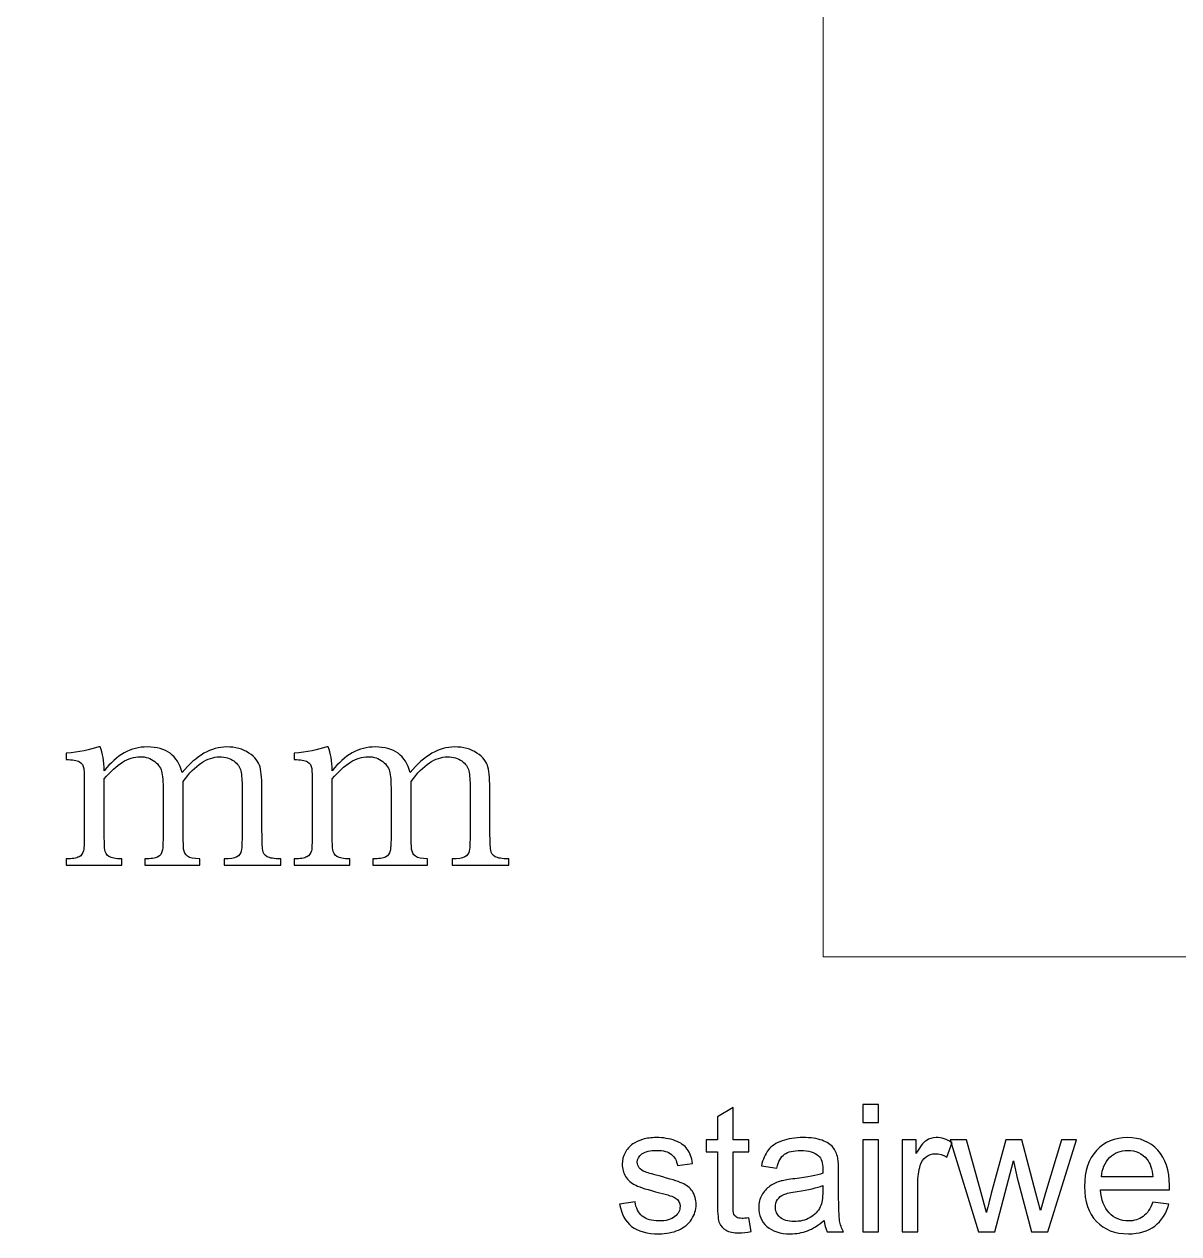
# Model space of a CAD drawing. Header units: centimetres. Extents: x -233 to -82, y 123 to 153.
# Drawn here: x -116.651 to -114.358, y 124.001 to 126.404 of the extents above; entities that cross this region are included whole.
import ezdxf

# ---------------------------------------------------------------- set-up
doc = ezdxf.new("R2010")
doc.units = ezdxf.units.CM
doc.header["$MEASUREMENT"] = 0
doc.layers.add('layer 1', color=7, linetype='Continuous')

msp = doc.modelspace()

# ---------------------------------------------------------------- linework, layer by layer
at = {"layer": 'layer 1', "color": 1, "lineweight": 9}
for points, knots in [([(-126.51636, 152.75145), (-126.51636, 152.75145), (-129.7739, 152.75145), (-129.7739, 152.75145), (-129.7739, 152.75145), (-129.7739, 152.75145), (-136.26995, 149.00072), (-136.26995, 149.00072), (-136.26995, 149.00072), (-136.26995, 149.00072), (-140.02277, 142.50252), (-140.02277, 142.50252), (-140.02277, 142.50252), (-140.02277, 142.50252), (-140.02277, 134.99898), (-140.02277, 134.99898), (-140.02277, 134.99898), (-140.02277, 134.99898), (-136.26995, 128.50081), (-136.26995, 128.50081), (-136.26995, 128.50081), (-136.26995, 128.50081), (-129.7739, 124.74796), (-129.7739, 124.74796), (-129.7739, 124.74796), (-129.7739, 124.74796), (-122.27036, 124.74796), (-122.27036, 124.74796), (-122.27036, 124.74796), (-122.27036, 124.74796), (-115.77213, 128.50081), (-115.77213, 128.50081), (-115.77213, 128.50081), (-115.77213, 128.50081), (-112.02146, 134.99898), (-112.02146, 134.99898), (-112.02146, 134.99898), (-112.02146, 134.99898), (-112.02146, 142.50252), (-112.02146, 142.50252), (-112.02146, 142.50252), (-112.02146, 142.50252), (-115.77213, 149.00072), (-115.77213, 149.00072), (-115.77213, 149.00072), (-115.77213, 149.00072), (-122.27036, 152.75145), (-122.27036, 152.75145), (-122.27036, 152.75145), (-122.27036, 152.75145), (-125.51514, 152.75145), (-125.51514, 152.75145)], [0, 0, 0, 0, 0.0714286, 0.0714286, 0.0714286, 0.0714286, 0.1428571, 0.1428571, 0.1428571, 0.1428571, 0.2142857, 0.2142857, 0.2142857, 0.2142857, 0.2857143, 0.2857143, 0.2857143, 0.2857143, 0.3571429, 0.3571429, 0.3571429, 0.3571429, 0.4285714, 0.4285714, 0.4285714, 0.4285714, 0.5, 0.5, 0.5, 0.5, 0.5714286, 0.5714286, 0.5714286, 0.5714286, 0.6428571, 0.6428571, 0.6428571, 0.6428571, 0.7142857, 0.7142857, 0.7142857, 0.7142857, 0.7857143, 0.7857143, 0.7857143, 0.7857143, 0.8571429, 0.8571429, 0.8571429, 0.8571429, 1, 1, 1, 1]), ([(-113.08454, 124.55107), (-113.08454, 124.55107), (-115.06405, 124.55107), (-115.06405, 124.55107), (-115.06405, 124.55107), (-115.06405, 124.55107), (-115.06405, 128.55104), (-115.06405, 128.55104), (-115.06405, 128.55104), (-115.06405, 128.55104), (-113.08454, 128.55104), (-113.08454, 128.55104), (-113.08454, 128.55104), (-113.08454, 128.55104), (-113.08454, 124.55107), (-113.08454, 124.55107)], [0, 0, 0, 0, 0.2, 0.2, 0.2, 0.2, 0.4, 0.4, 0.4, 0.4, 0.6, 0.6, 0.6, 0.6, 1, 1, 1, 1])]:
    msp.add_open_spline(points, degree=3, knots=knots, dxfattribs=at)
at = {"layer": 'layer 1'}
for points, knots in [([(-116.50283, 124.96829), (-116.50283, 124.96829), (-116.49995, 124.96829), (-116.49995, 124.96829), (-116.49995, 124.96829), (-116.49467, 124.95597), (-116.49195, 124.94013), (-116.49195, 124.92077), (-116.49195, 124.92077), (-116.47963, 124.93661), (-116.46635, 124.94845), (-116.45211, 124.95645), (-116.45211, 124.95645), (-116.43787, 124.96429), (-116.42267, 124.96829), (-116.40635, 124.96829), (-116.40635, 124.96829), (-116.38779, 124.96829), (-116.37275, 124.96413), (-116.36107, 124.95565), (-116.36107, 124.95565), (-116.34955, 124.94717), (-116.34155, 124.93437), (-116.33691, 124.91757), (-116.33691, 124.91757), (-116.32299, 124.93437), (-116.30859, 124.94717), (-116.29387, 124.95565), (-116.29387, 124.95565), (-116.27915, 124.96413), (-116.26411, 124.96829), (-116.24891, 124.96829), (-116.24891, 124.96829), (-116.23147, 124.96829), (-116.21675, 124.96429), (-116.20459, 124.95613), (-116.20459, 124.95613), (-116.19243, 124.94797), (-116.18507, 124.93885), (-116.18251, 124.92861), (-116.18251, 124.92861), (-116.17995, 124.91821), (-116.17867, 124.90157), (-116.17867, 124.87869), (-116.17867, 124.87869), (-116.17867, 124.87869), (-116.17867, 124.81085), (-116.17867, 124.81085), (-116.17867, 124.81085), (-116.17867, 124.78461), (-116.17819, 124.76861), (-116.17707, 124.76301), (-116.17707, 124.76301), (-116.17611, 124.75725), (-116.17323, 124.75293), (-116.16827, 124.75021), (-116.16827, 124.75021), (-116.16347, 124.74749), (-116.15451, 124.74605), (-116.14123, 124.74605), (-116.14123, 124.74605), (-116.14123, 124.74605), (-116.14123, 124.73341), (-116.14123, 124.73341), (-116.14123, 124.73341), (-116.14123, 124.73341), (-116.25387, 124.73341), (-116.25387, 124.73341), (-116.25387, 124.73341), (-116.25387, 124.73341), (-116.25387, 124.74605), (-116.25387, 124.74605), (-116.25387, 124.74605), (-116.24187, 124.74605), (-116.23355, 124.74733), (-116.22859, 124.75005), (-116.22859, 124.75005), (-116.22379, 124.75277), (-116.22075, 124.75677), (-116.21963, 124.76221), (-116.21963, 124.76221), (-116.21851, 124.76765), (-116.21803, 124.78381), (-116.21803, 124.81085), (-116.21803, 124.81085), (-116.21803, 124.81085), (-116.21803, 124.88605), (-116.21803, 124.88605), (-116.21803, 124.88605), (-116.21803, 124.90125), (-116.21883, 124.91277), (-116.22059, 124.92061), (-116.22059, 124.92061), (-116.22235, 124.92829), (-116.22699, 124.93485), (-116.23435, 124.94045), (-116.23435, 124.94045), (-116.24171, 124.94589), (-116.25131, 124.94861), (-116.26299, 124.94861), (-116.26299, 124.94861), (-116.27499, 124.94861), (-116.28699, 124.94461), (-116.29899, 124.93661), (-116.29899, 124.93661), (-116.31099, 124.92845), (-116.32315, 124.91629), (-116.33515, 124.89981), (-116.33515, 124.89981), (-116.33515, 124.89981), (-116.33515, 124.81085), (-116.33515, 124.81085), (-116.33515, 124.81085), (-116.33515, 124.78669), (-116.33483, 124.77165), (-116.33419, 124.76557), (-116.33419, 124.76557), (-116.33355, 124.75933), (-116.33099, 124.75453), (-116.32651, 124.75117), (-116.32651, 124.75117), (-116.32203, 124.74781), (-116.31403, 124.74605), (-116.30235, 124.74605), (-116.30235, 124.74605), (-116.30235, 124.74605), (-116.30235, 124.73341), (-116.30235, 124.73341), (-116.30235, 124.73341), (-116.30235, 124.73341), (-116.41147, 124.73341), (-116.41147, 124.73341), (-116.41147, 124.73341), (-116.41147, 124.73341), (-116.41147, 124.74605), (-116.41147, 124.74605), (-116.41147, 124.74605), (-116.39915, 124.74605), (-116.39067, 124.74733), (-116.38571, 124.74989), (-116.38571, 124.74989), (-116.38091, 124.75245), (-116.37787, 124.75645), (-116.37659, 124.76173), (-116.37659, 124.76173), (-116.37547, 124.76701), (-116.37483, 124.78349), (-116.37483, 124.81085), (-116.37483, 124.81085), (-116.37483, 124.81085), (-116.37483, 124.87341), (-116.37483, 124.87341), (-116.37483, 124.87341), (-116.37483, 124.89325), (-116.37563, 124.90765), (-116.37723, 124.91661), (-116.37723, 124.91661), (-116.37883, 124.92541), (-116.38363, 124.93309), (-116.39147, 124.93949), (-116.39147, 124.93949), (-116.39931, 124.94573), (-116.40923, 124.94893), (-116.42091, 124.94893), (-116.42091, 124.94893), (-116.43227, 124.94893), (-116.44395, 124.94525), (-116.45579, 124.93789), (-116.45579, 124.93789), (-116.46763, 124.93053), (-116.47963, 124.91949), (-116.49195, 124.90477), (-116.49195, 124.90477), (-116.49195, 124.90477), (-116.49195, 124.81085), (-116.49195, 124.81085), (-116.49195, 124.81085), (-116.49195, 124.78605), (-116.49163, 124.77053), (-116.49083, 124.76461), (-116.49083, 124.76461), (-116.49019, 124.75853), (-116.48747, 124.75389), (-116.48267, 124.75085), (-116.48267, 124.75085), (-116.47787, 124.74765), (-116.46939, 124.74605), (-116.45707, 124.74605), (-116.45707, 124.74605), (-116.45707, 124.74605), (-116.45707, 124.73341), (-116.45707, 124.73341), (-116.45707, 124.73341), (-116.45707, 124.73341), (-116.56747, 124.73341), (-116.56747, 124.73341), (-116.56747, 124.73341), (-116.56747, 124.73341), (-116.56747, 124.74605), (-116.56747, 124.74605), (-116.56747, 124.74605), (-116.55547, 124.74605), (-116.54699, 124.74733), (-116.54203, 124.75005), (-116.54203, 124.75005), (-116.53707, 124.75277), (-116.53419, 124.75677), (-116.53307, 124.76205), (-116.53307, 124.76205), (-116.53195, 124.76733), (-116.53147, 124.78365), (-116.53147, 124.81085), (-116.53147, 124.81085), (-116.53147, 124.81085), (-116.53147, 124.87837), (-116.53147, 124.87837), (-116.53147, 124.87837), (-116.53147, 124.90413), (-116.53179, 124.91981), (-116.53259, 124.92573), (-116.53259, 124.92573), (-116.53339, 124.93149), (-116.53627, 124.93581), (-116.54123, 124.93885), (-116.54123, 124.93885), (-116.54619, 124.94173), (-116.55483, 124.94317), (-116.56747, 124.94317), (-116.56747, 124.94317), (-116.56747, 124.94317), (-116.56747, 124.95581), (-116.56747, 124.95581), (-116.56747, 124.95581), (-116.54139, 124.95837), (-116.51995, 124.96253), (-116.50283, 124.96829)], [0, 0, 0, 0, 0.0166667, 0.0166667, 0.0166667, 0.0166667, 0.0333333, 0.0333333, 0.0333333, 0.0333333, 0.05, 0.05, 0.05, 0.05, 0.0666667, 0.0666667, 0.0666667, 0.0666667, 0.0833333, 0.0833333, 0.0833333, 0.0833333, 0.1, 0.1, 0.1, 0.1, 0.1166667, 0.1166667, 0.1166667, 0.1166667, 0.1333333, 0.1333333, 0.1333333, 0.1333333, 0.15, 0.15, 0.15, 0.15, 0.1666667, 0.1666667, 0.1666667, 0.1666667, 0.1833333, 0.1833333, 0.1833333, 0.1833333, 0.2, 0.2, 0.2, 0.2, 0.2166667, 0.2166667, 0.2166667, 0.2166667, 0.2333333, 0.2333333, 0.2333333, 0.2333333, 0.25, 0.25, 0.25, 0.25, 0.2666667, 0.2666667, 0.2666667, 0.2666667, 0.2833333, 0.2833333, 0.2833333, 0.2833333, 0.3, 0.3, 0.3, 0.3, 0.3166667, 0.3166667, 0.3166667, 0.3166667, 0.3333333, 0.3333333, 0.3333333, 0.3333333, 0.35, 0.35, 0.35, 0.35, 0.3666667, 0.3666667, 0.3666667, 0.3666667, 0.3833333, 0.3833333, 0.3833333, 0.3833333, 0.4, 0.4, 0.4, 0.4, 0.4166667, 0.4166667, 0.4166667, 0.4166667, 0.4333333, 0.4333333, 0.4333333, 0.4333333, 0.45, 0.45, 0.45, 0.45, 0.4666667, 0.4666667, 0.4666667, 0.4666667, 0.4833333, 0.4833333, 0.4833333, 0.4833333, 0.5, 0.5, 0.5, 0.5, 0.5166667, 0.5166667, 0.5166667, 0.5166667, 0.5333333, 0.5333333, 0.5333333, 0.5333333, 0.55, 0.55, 0.55, 0.55, 0.5666667, 0.5666667, 0.5666667, 0.5666667, 0.5833333, 0.5833333, 0.5833333, 0.5833333, 0.6, 0.6, 0.6, 0.6, 0.6166667, 0.6166667, 0.6166667, 0.6166667, 0.6333333, 0.6333333, 0.6333333, 0.6333333, 0.65, 0.65, 0.65, 0.65, 0.6666667, 0.6666667, 0.6666667, 0.6666667, 0.6833333, 0.6833333, 0.6833333, 0.6833333, 0.7, 0.7, 0.7, 0.7, 0.7166667, 0.7166667, 0.7166667, 0.7166667, 0.7333333, 0.7333333, 0.7333333, 0.7333333, 0.75, 0.75, 0.75, 0.75, 0.7666667, 0.7666667, 0.7666667, 0.7666667, 0.7833333, 0.7833333, 0.7833333, 0.7833333, 0.8, 0.8, 0.8, 0.8, 0.8166667, 0.8166667, 0.8166667, 0.8166667, 0.8333333, 0.8333333, 0.8333333, 0.8333333, 0.85, 0.85, 0.85, 0.85, 0.8666667, 0.8666667, 0.8666667, 0.8666667, 0.8833333, 0.8833333, 0.8833333, 0.8833333, 0.9, 0.9, 0.9, 0.9, 0.9166667, 0.9166667, 0.9166667, 0.9166667, 0.9333333, 0.9333333, 0.9333333, 0.9333333, 0.95, 0.95, 0.95, 0.95, 0.9666667, 0.9666667, 0.9666667, 0.9666667, 1, 1, 1, 1]), ([(-116.05003, 124.96829), (-116.05003, 124.96829), (-116.04715, 124.96829), (-116.04715, 124.96829), (-116.04715, 124.96829), (-116.04187, 124.95597), (-116.03915, 124.94013), (-116.03915, 124.92077), (-116.03915, 124.92077), (-116.02683, 124.93661), (-116.01355, 124.94845), (-115.99931, 124.95645), (-115.99931, 124.95645), (-115.98507, 124.96429), (-115.96987, 124.96829), (-115.95355, 124.96829), (-115.95355, 124.96829), (-115.93499, 124.96829), (-115.91995, 124.96413), (-115.90827, 124.95565), (-115.90827, 124.95565), (-115.89675, 124.94717), (-115.88875, 124.93437), (-115.88411, 124.91757), (-115.88411, 124.91757), (-115.87019, 124.93437), (-115.85579, 124.94717), (-115.84107, 124.95565), (-115.84107, 124.95565), (-115.82635, 124.96413), (-115.81131, 124.96829), (-115.79611, 124.96829), (-115.79611, 124.96829), (-115.77867, 124.96829), (-115.76395, 124.96429), (-115.75179, 124.95613), (-115.75179, 124.95613), (-115.73963, 124.94797), (-115.73227, 124.93885), (-115.72971, 124.92861), (-115.72971, 124.92861), (-115.72715, 124.91821), (-115.72587, 124.90157), (-115.72587, 124.87869), (-115.72587, 124.87869), (-115.72587, 124.87869), (-115.72587, 124.81085), (-115.72587, 124.81085), (-115.72587, 124.81085), (-115.72587, 124.78461), (-115.72539, 124.76861), (-115.72427, 124.76301), (-115.72427, 124.76301), (-115.72331, 124.75725), (-115.72043, 124.75293), (-115.71547, 124.75021), (-115.71547, 124.75021), (-115.71067, 124.74749), (-115.70171, 124.74605), (-115.68843, 124.74605), (-115.68843, 124.74605), (-115.68843, 124.74605), (-115.68843, 124.73341), (-115.68843, 124.73341), (-115.68843, 124.73341), (-115.68843, 124.73341), (-115.80107, 124.73341), (-115.80107, 124.73341), (-115.80107, 124.73341), (-115.80107, 124.73341), (-115.80107, 124.74605), (-115.80107, 124.74605), (-115.80107, 124.74605), (-115.78907, 124.74605), (-115.78075, 124.74733), (-115.77579, 124.75005), (-115.77579, 124.75005), (-115.77099, 124.75277), (-115.76795, 124.75677), (-115.76683, 124.76221), (-115.76683, 124.76221), (-115.76571, 124.76765), (-115.76523, 124.78381), (-115.76523, 124.81085), (-115.76523, 124.81085), (-115.76523, 124.81085), (-115.76523, 124.88605), (-115.76523, 124.88605), (-115.76523, 124.88605), (-115.76523, 124.90125), (-115.76603, 124.91277), (-115.76779, 124.92061), (-115.76779, 124.92061), (-115.76955, 124.92829), (-115.77419, 124.93485), (-115.78155, 124.94045), (-115.78155, 124.94045), (-115.78891, 124.94589), (-115.79851, 124.94861), (-115.81019, 124.94861), (-115.81019, 124.94861), (-115.82219, 124.94861), (-115.83419, 124.94461), (-115.84619, 124.93661), (-115.84619, 124.93661), (-115.85819, 124.92845), (-115.87035, 124.91629), (-115.88235, 124.89981), (-115.88235, 124.89981), (-115.88235, 124.89981), (-115.88235, 124.81085), (-115.88235, 124.81085), (-115.88235, 124.81085), (-115.88235, 124.78669), (-115.88203, 124.77165), (-115.88139, 124.76557), (-115.88139, 124.76557), (-115.88075, 124.75933), (-115.87819, 124.75453), (-115.87371, 124.75117), (-115.87371, 124.75117), (-115.86923, 124.74781), (-115.86123, 124.74605), (-115.84955, 124.74605), (-115.84955, 124.74605), (-115.84955, 124.74605), (-115.84955, 124.73341), (-115.84955, 124.73341), (-115.84955, 124.73341), (-115.84955, 124.73341), (-115.95867, 124.73341), (-115.95867, 124.73341), (-115.95867, 124.73341), (-115.95867, 124.73341), (-115.95867, 124.74605), (-115.95867, 124.74605), (-115.95867, 124.74605), (-115.94635, 124.74605), (-115.93787, 124.74733), (-115.93291, 124.74989), (-115.93291, 124.74989), (-115.92811, 124.75245), (-115.92507, 124.75645), (-115.92379, 124.76173), (-115.92379, 124.76173), (-115.92267, 124.76701), (-115.92203, 124.78349), (-115.92203, 124.81085), (-115.92203, 124.81085), (-115.92203, 124.81085), (-115.92203, 124.87341), (-115.92203, 124.87341), (-115.92203, 124.87341), (-115.92203, 124.89325), (-115.92283, 124.90765), (-115.92443, 124.91661), (-115.92443, 124.91661), (-115.92603, 124.92541), (-115.93083, 124.93309), (-115.93867, 124.93949), (-115.93867, 124.93949), (-115.94651, 124.94573), (-115.95643, 124.94893), (-115.96811, 124.94893), (-115.96811, 124.94893), (-115.97947, 124.94893), (-115.99115, 124.94525), (-116.00299, 124.93789), (-116.00299, 124.93789), (-116.01483, 124.93053), (-116.02683, 124.91949), (-116.03915, 124.90477), (-116.03915, 124.90477), (-116.03915, 124.90477), (-116.03915, 124.81085), (-116.03915, 124.81085), (-116.03915, 124.81085), (-116.03915, 124.78605), (-116.03883, 124.77053), (-116.03803, 124.76461), (-116.03803, 124.76461), (-116.03739, 124.75853), (-116.03467, 124.75389), (-116.02987, 124.75085), (-116.02987, 124.75085), (-116.02507, 124.74765), (-116.01659, 124.74605), (-116.00427, 124.74605), (-116.00427, 124.74605), (-116.00427, 124.74605), (-116.00427, 124.73341), (-116.00427, 124.73341), (-116.00427, 124.73341), (-116.00427, 124.73341), (-116.11467, 124.73341), (-116.11467, 124.73341), (-116.11467, 124.73341), (-116.11467, 124.73341), (-116.11467, 124.74605), (-116.11467, 124.74605), (-116.11467, 124.74605), (-116.10267, 124.74605), (-116.09419, 124.74733), (-116.08923, 124.75005), (-116.08923, 124.75005), (-116.08427, 124.75277), (-116.08139, 124.75677), (-116.08027, 124.76205), (-116.08027, 124.76205), (-116.07915, 124.76733), (-116.07867, 124.78365), (-116.07867, 124.81085), (-116.07867, 124.81085), (-116.07867, 124.81085), (-116.07867, 124.87837), (-116.07867, 124.87837), (-116.07867, 124.87837), (-116.07867, 124.90413), (-116.07899, 124.91981), (-116.07979, 124.92573), (-116.07979, 124.92573), (-116.08059, 124.93149), (-116.08347, 124.93581), (-116.08843, 124.93885), (-116.08843, 124.93885), (-116.09339, 124.94173), (-116.10203, 124.94317), (-116.11467, 124.94317), (-116.11467, 124.94317), (-116.11467, 124.94317), (-116.11467, 124.95581), (-116.11467, 124.95581), (-116.11467, 124.95581), (-116.08859, 124.95837), (-116.06715, 124.96253), (-116.05003, 124.96829)], [0, 0, 0, 0, 0.0166667, 0.0166667, 0.0166667, 0.0166667, 0.0333333, 0.0333333, 0.0333333, 0.0333333, 0.05, 0.05, 0.05, 0.05, 0.0666667, 0.0666667, 0.0666667, 0.0666667, 0.0833333, 0.0833333, 0.0833333, 0.0833333, 0.1, 0.1, 0.1, 0.1, 0.1166667, 0.1166667, 0.1166667, 0.1166667, 0.1333333, 0.1333333, 0.1333333, 0.1333333, 0.15, 0.15, 0.15, 0.15, 0.1666667, 0.1666667, 0.1666667, 0.1666667, 0.1833333, 0.1833333, 0.1833333, 0.1833333, 0.2, 0.2, 0.2, 0.2, 0.2166667, 0.2166667, 0.2166667, 0.2166667, 0.2333333, 0.2333333, 0.2333333, 0.2333333, 0.25, 0.25, 0.25, 0.25, 0.2666667, 0.2666667, 0.2666667, 0.2666667, 0.2833333, 0.2833333, 0.2833333, 0.2833333, 0.3, 0.3, 0.3, 0.3, 0.3166667, 0.3166667, 0.3166667, 0.3166667, 0.3333333, 0.3333333, 0.3333333, 0.3333333, 0.35, 0.35, 0.35, 0.35, 0.3666667, 0.3666667, 0.3666667, 0.3666667, 0.3833333, 0.3833333, 0.3833333, 0.3833333, 0.4, 0.4, 0.4, 0.4, 0.4166667, 0.4166667, 0.4166667, 0.4166667, 0.4333333, 0.4333333, 0.4333333, 0.4333333, 0.45, 0.45, 0.45, 0.45, 0.4666667, 0.4666667, 0.4666667, 0.4666667, 0.4833333, 0.4833333, 0.4833333, 0.4833333, 0.5, 0.5, 0.5, 0.5, 0.5166667, 0.5166667, 0.5166667, 0.5166667, 0.5333333, 0.5333333, 0.5333333, 0.5333333, 0.55, 0.55, 0.55, 0.55, 0.5666667, 0.5666667, 0.5666667, 0.5666667, 0.5833333, 0.5833333, 0.5833333, 0.5833333, 0.6, 0.6, 0.6, 0.6, 0.6166667, 0.6166667, 0.6166667, 0.6166667, 0.6333333, 0.6333333, 0.6333333, 0.6333333, 0.65, 0.65, 0.65, 0.65, 0.6666667, 0.6666667, 0.6666667, 0.6666667, 0.6833333, 0.6833333, 0.6833333, 0.6833333, 0.7, 0.7, 0.7, 0.7, 0.7166667, 0.7166667, 0.7166667, 0.7166667, 0.7333333, 0.7333333, 0.7333333, 0.7333333, 0.75, 0.75, 0.75, 0.75, 0.7666667, 0.7666667, 0.7666667, 0.7666667, 0.7833333, 0.7833333, 0.7833333, 0.7833333, 0.8, 0.8, 0.8, 0.8, 0.8166667, 0.8166667, 0.8166667, 0.8166667, 0.8333333, 0.8333333, 0.8333333, 0.8333333, 0.85, 0.85, 0.85, 0.85, 0.8666667, 0.8666667, 0.8666667, 0.8666667, 0.8833333, 0.8833333, 0.8833333, 0.8833333, 0.9, 0.9, 0.9, 0.9, 0.9166667, 0.9166667, 0.9166667, 0.9166667, 0.9333333, 0.9333333, 0.9333333, 0.9333333, 0.95, 0.95, 0.95, 0.95, 0.9666667, 0.9666667, 0.9666667, 0.9666667, 1, 1, 1, 1]), ([(-115.21172, 124.033), (-115.21172, 124.033), (-115.20732, 124.0056), (-115.20732, 124.0056), (-115.20732, 124.0056), (-115.21602, 124.0038), (-115.22382, 124.0029), (-115.23072, 124.0029), (-115.23072, 124.0029), (-115.24202, 124.0029), (-115.25072, 124.0047), (-115.25692, 124.0083), (-115.25692, 124.0083), (-115.26312, 124.0118), (-115.26752, 124.0165), (-115.27002, 124.0223), (-115.27002, 124.0223), (-115.27252, 124.0281), (-115.27382, 124.0403), (-115.27382, 124.0589), (-115.27382, 124.0589), (-115.27382, 124.0589), (-115.27382, 124.1641), (-115.27382, 124.1641), (-115.27382, 124.1641), (-115.27382, 124.1641), (-115.29652, 124.1641), (-115.29652, 124.1641), (-115.29652, 124.1641), (-115.29652, 124.1641), (-115.29652, 124.1882), (-115.29652, 124.1882), (-115.29652, 124.1882), (-115.29652, 124.1882), (-115.27382, 124.1882), (-115.27382, 124.1882), (-115.27382, 124.1882), (-115.27382, 124.1882), (-115.27382, 124.2335), (-115.27382, 124.2335), (-115.27382, 124.2335), (-115.27382, 124.2335), (-115.24292, 124.2521), (-115.24292, 124.2521), (-115.24292, 124.2521), (-115.24292, 124.2521), (-115.24292, 124.1882), (-115.24292, 124.1882), (-115.24292, 124.1882), (-115.24292, 124.1882), (-115.21172, 124.1882), (-115.21172, 124.1882), (-115.21172, 124.1882), (-115.21172, 124.1882), (-115.21172, 124.1641), (-115.21172, 124.1641), (-115.21172, 124.1641), (-115.21172, 124.1641), (-115.24292, 124.1641), (-115.24292, 124.1641), (-115.24292, 124.1641), (-115.24292, 124.1641), (-115.24292, 124.0571), (-115.24292, 124.0571), (-115.24292, 124.0571), (-115.24292, 124.0483), (-115.24242, 124.0426), (-115.24132, 124.0401), (-115.24132, 124.0401), (-115.24022, 124.0376), (-115.23842, 124.0356), (-115.23592, 124.0341), (-115.23592, 124.0341), (-115.23342, 124.0326), (-115.22992, 124.0318), (-115.22542, 124.0318), (-115.22542, 124.0318), (-115.22192, 124.0318), (-115.21742, 124.0322), (-115.21172, 124.033)], [0, 0, 0, 0, 0.047619, 0.047619, 0.047619, 0.047619, 0.0952381, 0.0952381, 0.0952381, 0.0952381, 0.1428571, 0.1428571, 0.1428571, 0.1428571, 0.1904762, 0.1904762, 0.1904762, 0.1904762, 0.2380952, 0.2380952, 0.2380952, 0.2380952, 0.2857143, 0.2857143, 0.2857143, 0.2857143, 0.3333333, 0.3333333, 0.3333333, 0.3333333, 0.3809524, 0.3809524, 0.3809524, 0.3809524, 0.4285714, 0.4285714, 0.4285714, 0.4285714, 0.4761905, 0.4761905, 0.4761905, 0.4761905, 0.5238095, 0.5238095, 0.5238095, 0.5238095, 0.5714286, 0.5714286, 0.5714286, 0.5714286, 0.6190476, 0.6190476, 0.6190476, 0.6190476, 0.6666667, 0.6666667, 0.6666667, 0.6666667, 0.7142857, 0.7142857, 0.7142857, 0.7142857, 0.7619048, 0.7619048, 0.7619048, 0.7619048, 0.8095238, 0.8095238, 0.8095238, 0.8095238, 0.8571429, 0.8571429, 0.8571429, 0.8571429, 0.9047619, 0.9047619, 0.9047619, 0.9047619, 1, 1, 1, 1]), ([(-114.98512, 124.2222), (-114.98512, 124.2222), (-114.98512, 124.2578), (-114.98512, 124.2578), (-114.98512, 124.2578), (-114.98512, 124.2578), (-114.95412, 124.2578), (-114.95412, 124.2578), (-114.95412, 124.2578), (-114.95412, 124.2578), (-114.95412, 124.2222), (-114.95412, 124.2222), (-114.95412, 124.2222), (-114.95412, 124.2222), (-114.98512, 124.2222), (-114.98512, 124.2222)], [0, 0, 0, 0, 0.2, 0.2, 0.2, 0.2, 0.4, 0.4, 0.4, 0.4, 0.6, 0.6, 0.6, 0.6, 1, 1, 1, 1]), ([(-115.46822, 124.0599), (-115.46822, 124.0599), (-115.43762, 124.0647), (-115.43762, 124.0647), (-115.43762, 124.0647), (-115.43592, 124.0524), (-115.43112, 124.043), (-115.42322, 124.0365), (-115.42322, 124.0365), (-115.41532, 124.03), (-115.40432, 124.0267), (-115.39022, 124.0267), (-115.39022, 124.0267), (-115.37602, 124.0267), (-115.36542, 124.0296), (-115.35852, 124.0354), (-115.35852, 124.0354), (-115.35162, 124.0412), (-115.34822, 124.048), (-115.34822, 124.0558), (-115.34822, 124.0558), (-115.34822, 124.0628), (-115.35122, 124.0683), (-115.35732, 124.0723), (-115.35732, 124.0723), (-115.36162, 124.075), (-115.37212, 124.0785), (-115.38902, 124.0828), (-115.38902, 124.0828), (-115.41172, 124.0885), (-115.42752, 124.0935), (-115.43632, 124.0977), (-115.43632, 124.0977), (-115.44512, 124.1019), (-115.45182, 124.1077), (-115.45632, 124.1151), (-115.45632, 124.1151), (-115.46082, 124.1225), (-115.46312, 124.1307), (-115.46312, 124.1397), (-115.46312, 124.1397), (-115.46312, 124.1478), (-115.46122, 124.1554), (-115.45752, 124.1623), (-115.45752, 124.1623), (-115.45382, 124.1692), (-115.44872, 124.175), (-115.44222, 124.1796), (-115.44222, 124.1796), (-115.43742, 124.1832), (-115.43082, 124.1862), (-115.42252, 124.1887), (-115.42252, 124.1887), (-115.41422, 124.1912), (-115.40522, 124.1924), (-115.39572, 124.1924), (-115.39572, 124.1924), (-115.38142, 124.1924), (-115.36882, 124.1903), (-115.35792, 124.1862), (-115.35792, 124.1862), (-115.34702, 124.1821), (-115.33902, 124.1765), (-115.33382, 124.1694), (-115.33382, 124.1694), (-115.32872, 124.1623), (-115.32512, 124.1529), (-115.32322, 124.141), (-115.32322, 124.141), (-115.32322, 124.141), (-115.35352, 124.1369), (-115.35352, 124.1369), (-115.35352, 124.1369), (-115.35492, 124.1463), (-115.35892, 124.1537), (-115.36552, 124.159), (-115.36552, 124.159), (-115.37212, 124.1643), (-115.38142, 124.1669), (-115.39352, 124.1669), (-115.39352, 124.1669), (-115.40772, 124.1669), (-115.41782, 124.1646), (-115.42392, 124.1599), (-115.42392, 124.1599), (-115.43002, 124.1552), (-115.43312, 124.1496), (-115.43312, 124.1433), (-115.43312, 124.1433), (-115.43312, 124.1392), (-115.43182, 124.1356), (-115.42932, 124.1324), (-115.42932, 124.1324), (-115.42682, 124.1291), (-115.42282, 124.1263), (-115.41742, 124.1242), (-115.41742, 124.1242), (-115.41432, 124.123), (-115.40522, 124.1203), (-115.39002, 124.1162), (-115.39002, 124.1162), (-115.36812, 124.1103), (-115.35282, 124.1056), (-115.34412, 124.1019), (-115.34412, 124.1019), (-115.33542, 124.0982), (-115.32862, 124.0927), (-115.32372, 124.0856), (-115.32372, 124.0856), (-115.31882, 124.0785), (-115.31632, 124.0696), (-115.31632, 124.059), (-115.31632, 124.059), (-115.31632, 124.0487), (-115.31932, 124.039), (-115.32532, 124.0299), (-115.32532, 124.0299), (-115.33142, 124.0208), (-115.34012, 124.0137), (-115.35142, 124.0087), (-115.35142, 124.0087), (-115.36282, 124.0037), (-115.37572, 124.0012), (-115.39002, 124.0012), (-115.39002, 124.0012), (-115.41382, 124.0012), (-115.43192, 124.0061), (-115.44442, 124.016), (-115.44442, 124.016), (-115.45692, 124.0259), (-115.46482, 124.0405), (-115.46822, 124.0599)], [0, 0, 0, 0, 0.0294118, 0.0294118, 0.0294118, 0.0294118, 0.0588235, 0.0588235, 0.0588235, 0.0588235, 0.0882353, 0.0882353, 0.0882353, 0.0882353, 0.1176471, 0.1176471, 0.1176471, 0.1176471, 0.1470588, 0.1470588, 0.1470588, 0.1470588, 0.1764706, 0.1764706, 0.1764706, 0.1764706, 0.2058824, 0.2058824, 0.2058824, 0.2058824, 0.2352941, 0.2352941, 0.2352941, 0.2352941, 0.2647059, 0.2647059, 0.2647059, 0.2647059, 0.2941176, 0.2941176, 0.2941176, 0.2941176, 0.3235294, 0.3235294, 0.3235294, 0.3235294, 0.3529412, 0.3529412, 0.3529412, 0.3529412, 0.3823529, 0.3823529, 0.3823529, 0.3823529, 0.4117647, 0.4117647, 0.4117647, 0.4117647, 0.4411765, 0.4411765, 0.4411765, 0.4411765, 0.4705882, 0.4705882, 0.4705882, 0.4705882, 0.5, 0.5, 0.5, 0.5, 0.5294118, 0.5294118, 0.5294118, 0.5294118, 0.5588235, 0.5588235, 0.5588235, 0.5588235, 0.5882353, 0.5882353, 0.5882353, 0.5882353, 0.6176471, 0.6176471, 0.6176471, 0.6176471, 0.6470588, 0.6470588, 0.6470588, 0.6470588, 0.6764706, 0.6764706, 0.6764706, 0.6764706, 0.7058824, 0.7058824, 0.7058824, 0.7058824, 0.7352941, 0.7352941, 0.7352941, 0.7352941, 0.7647059, 0.7647059, 0.7647059, 0.7647059, 0.7941176, 0.7941176, 0.7941176, 0.7941176, 0.8235294, 0.8235294, 0.8235294, 0.8235294, 0.8529412, 0.8529412, 0.8529412, 0.8529412, 0.8823529, 0.8823529, 0.8823529, 0.8823529, 0.9117647, 0.9117647, 0.9117647, 0.9117647, 0.9411765, 0.9411765, 0.9411765, 0.9411765, 1, 1, 1, 1]), ([(-115.06212, 124.0279), (-115.07362, 124.0181), (-115.08462, 124.0112), (-115.09522, 124.0072), (-115.09522, 124.0072), (-115.10592, 124.0032), (-115.11732, 124.0012), (-115.12942, 124.0012), (-115.12942, 124.0012), (-115.14952, 124.0012), (-115.16502, 124.0061), (-115.17582, 124.0159), (-115.17582, 124.0159), (-115.18662, 124.0257), (-115.19202, 124.0382), (-115.19202, 124.0535), (-115.19202, 124.0535), (-115.19202, 124.0625), (-115.18992, 124.0707), (-115.18582, 124.0781), (-115.18582, 124.0781), (-115.18172, 124.0855), (-115.17642, 124.0914), (-115.16982, 124.0959), (-115.16982, 124.0959), (-115.16322, 124.1004), (-115.15582, 124.1038), (-115.14752, 124.1061), (-115.14752, 124.1061), (-115.14142, 124.1077), (-115.13232, 124.1092), (-115.12002, 124.1107), (-115.12002, 124.1107), (-115.09492, 124.1137), (-115.07652, 124.1173), (-115.06472, 124.1214), (-115.06472, 124.1214), (-115.06462, 124.1257), (-115.06452, 124.1284), (-115.06452, 124.1295), (-115.06452, 124.1295), (-115.06452, 124.1421), (-115.06742, 124.151), (-115.07332, 124.1562), (-115.07332, 124.1562), (-115.08122, 124.1632), (-115.09302, 124.1667), (-115.10862, 124.1667), (-115.10862, 124.1667), (-115.12322, 124.1667), (-115.13402, 124.1642), (-115.14092, 124.1591), (-115.14092, 124.1591), (-115.14782, 124.154), (-115.15302, 124.1449), (-115.15632, 124.1319), (-115.15632, 124.1319), (-115.15632, 124.1319), (-115.18662, 124.136), (-115.18662, 124.136), (-115.18662, 124.136), (-115.18392, 124.149), (-115.17932, 124.1595), (-115.17302, 124.1675), (-115.17302, 124.1675), (-115.16672, 124.1754), (-115.15752, 124.1816), (-115.14562, 124.1859), (-115.14562, 124.1859), (-115.13372, 124.1902), (-115.11982, 124.1924), (-115.10412, 124.1924), (-115.10412, 124.1924), (-115.08852, 124.1924), (-115.07582, 124.1906), (-115.06602, 124.1869), (-115.06602, 124.1869), (-115.05632, 124.1832), (-115.04912, 124.1785), (-115.04452, 124.173), (-115.04452, 124.173), (-115.03992, 124.1674), (-115.03672, 124.1604), (-115.03492, 124.1519), (-115.03492, 124.1519), (-115.03382, 124.1466), (-115.03332, 124.1371), (-115.03332, 124.1233), (-115.03332, 124.1233), (-115.03332, 124.1233), (-115.03332, 124.082), (-115.03332, 124.082), (-115.03332, 124.082), (-115.03332, 124.0531), (-115.03262, 124.0349), (-115.03132, 124.0273), (-115.03132, 124.0273), (-115.03002, 124.0196), (-115.02742, 124.0123), (-115.02352, 124.0053), (-115.02352, 124.0053), (-115.02352, 124.0053), (-115.05592, 124.0053), (-115.05592, 124.0053), (-115.05592, 124.0053), (-115.05912, 124.0117), (-115.06122, 124.0192), (-115.06212, 124.0279)], [0, 0, 0, 0, 0.0357143, 0.0357143, 0.0357143, 0.0357143, 0.0714286, 0.0714286, 0.0714286, 0.0714286, 0.1071429, 0.1071429, 0.1071429, 0.1071429, 0.1428571, 0.1428571, 0.1428571, 0.1428571, 0.1785714, 0.1785714, 0.1785714, 0.1785714, 0.2142857, 0.2142857, 0.2142857, 0.2142857, 0.25, 0.25, 0.25, 0.25, 0.2857143, 0.2857143, 0.2857143, 0.2857143, 0.3214286, 0.3214286, 0.3214286, 0.3214286, 0.3571429, 0.3571429, 0.3571429, 0.3571429, 0.3928571, 0.3928571, 0.3928571, 0.3928571, 0.4285714, 0.4285714, 0.4285714, 0.4285714, 0.4642857, 0.4642857, 0.4642857, 0.4642857, 0.5, 0.5, 0.5, 0.5, 0.5357143, 0.5357143, 0.5357143, 0.5357143, 0.5714286, 0.5714286, 0.5714286, 0.5714286, 0.6071429, 0.6071429, 0.6071429, 0.6071429, 0.6428571, 0.6428571, 0.6428571, 0.6428571, 0.6785714, 0.6785714, 0.6785714, 0.6785714, 0.7142857, 0.7142857, 0.7142857, 0.7142857, 0.75, 0.75, 0.75, 0.75, 0.7857143, 0.7857143, 0.7857143, 0.7857143, 0.8214286, 0.8214286, 0.8214286, 0.8214286, 0.8571429, 0.8571429, 0.8571429, 0.8571429, 0.8928571, 0.8928571, 0.8928571, 0.8928571, 0.9285714, 0.9285714, 0.9285714, 0.9285714, 1, 1, 1, 1]), ([(-114.98512, 124.0053), (-114.98512, 124.0053), (-114.98512, 124.1882), (-114.98512, 124.1882), (-114.98512, 124.1882), (-114.98512, 124.1882), (-114.95412, 124.1882), (-114.95412, 124.1882), (-114.95412, 124.1882), (-114.95412, 124.1882), (-114.95412, 124.0053), (-114.95412, 124.0053), (-114.95412, 124.0053), (-114.95412, 124.0053), (-114.98512, 124.0053), (-114.98512, 124.0053)], [0, 0, 0, 0, 0.2, 0.2, 0.2, 0.2, 0.4, 0.4, 0.4, 0.4, 0.6, 0.6, 0.6, 0.6, 1, 1, 1, 1]), ([(-114.90722, 124.0053), (-114.90722, 124.0053), (-114.90722, 124.1882), (-114.90722, 124.1882), (-114.90722, 124.1882), (-114.90722, 124.1882), (-114.87932, 124.1882), (-114.87932, 124.1882), (-114.87932, 124.1882), (-114.87932, 124.1882), (-114.87932, 124.1605), (-114.87932, 124.1605), (-114.87932, 124.1605), (-114.87222, 124.1735), (-114.86562, 124.1821), (-114.85952, 124.1862), (-114.85952, 124.1862), (-114.85352, 124.1903), (-114.84692, 124.1924), (-114.83972, 124.1924), (-114.83972, 124.1924), (-114.82922, 124.1924), (-114.81862, 124.1891), (-114.80782, 124.1824), (-114.80782, 124.1824), (-114.80782, 124.1824), (-114.81852, 124.1536), (-114.81852, 124.1536), (-114.81852, 124.1536), (-114.82602, 124.1581), (-114.83362, 124.1603), (-114.84122, 124.1603), (-114.84122, 124.1603), (-114.84802, 124.1603), (-114.85412, 124.1583), (-114.85952, 124.1542), (-114.85952, 124.1542), (-114.86492, 124.1501), (-114.86872, 124.1445), (-114.87102, 124.1372), (-114.87102, 124.1372), (-114.87452, 124.1262), (-114.87622, 124.1142), (-114.87622, 124.1011), (-114.87622, 124.1011), (-114.87622, 124.1011), (-114.87622, 124.0053), (-114.87622, 124.0053), (-114.87622, 124.0053), (-114.87622, 124.0053), (-114.90722, 124.0053), (-114.90722, 124.0053)], [0, 0, 0, 0, 0.0714286, 0.0714286, 0.0714286, 0.0714286, 0.1428571, 0.1428571, 0.1428571, 0.1428571, 0.2142857, 0.2142857, 0.2142857, 0.2142857, 0.2857143, 0.2857143, 0.2857143, 0.2857143, 0.3571429, 0.3571429, 0.3571429, 0.3571429, 0.4285714, 0.4285714, 0.4285714, 0.4285714, 0.5, 0.5, 0.5, 0.5, 0.5714286, 0.5714286, 0.5714286, 0.5714286, 0.6428571, 0.6428571, 0.6428571, 0.6428571, 0.7142857, 0.7142857, 0.7142857, 0.7142857, 0.7857143, 0.7857143, 0.7857143, 0.7857143, 0.8571429, 0.8571429, 0.8571429, 0.8571429, 1, 1, 1, 1]), ([(-114.75562, 124.0053), (-114.75562, 124.0053), (-114.81162, 124.1882), (-114.81162, 124.1882), (-114.81162, 124.1882), (-114.81162, 124.1882), (-114.77952, 124.1882), (-114.77952, 124.1882), (-114.77952, 124.1882), (-114.77952, 124.1882), (-114.75042, 124.0826), (-114.75042, 124.0826), (-114.75042, 124.0826), (-114.75042, 124.0826), (-114.73962, 124.0434), (-114.73962, 124.0434), (-114.73962, 124.0434), (-114.73912, 124.0453), (-114.73602, 124.0579), (-114.73012, 124.0811), (-114.73012, 124.0811), (-114.73012, 124.0811), (-114.70102, 124.1882), (-114.70102, 124.1882), (-114.70102, 124.1882), (-114.70102, 124.1882), (-114.66912, 124.1882), (-114.66912, 124.1882), (-114.66912, 124.1882), (-114.66912, 124.1882), (-114.64172, 124.0821), (-114.64172, 124.0821), (-114.64172, 124.0821), (-114.64172, 124.0821), (-114.63262, 124.0472), (-114.63262, 124.0472), (-114.63262, 124.0472), (-114.63262, 124.0472), (-114.62212, 124.0825), (-114.62212, 124.0825), (-114.62212, 124.0825), (-114.62212, 124.0825), (-114.59072, 124.1882), (-114.59072, 124.1882), (-114.59072, 124.1882), (-114.59072, 124.1882), (-114.56062, 124.1882), (-114.56062, 124.1882), (-114.56062, 124.1882), (-114.56062, 124.1882), (-114.61782, 124.0053), (-114.61782, 124.0053), (-114.61782, 124.0053), (-114.61782, 124.0053), (-114.65002, 124.0053), (-114.65002, 124.0053), (-114.65002, 124.0053), (-114.65002, 124.0053), (-114.67912, 124.1149), (-114.67912, 124.1149), (-114.67912, 124.1149), (-114.67912, 124.1149), (-114.68622, 124.146), (-114.68622, 124.146), (-114.68622, 124.146), (-114.68622, 124.146), (-114.72322, 124.0053), (-114.72322, 124.0053), (-114.72322, 124.0053), (-114.72322, 124.0053), (-114.75562, 124.0053), (-114.75562, 124.0053)], [0, 0, 0, 0, 0.0526316, 0.0526316, 0.0526316, 0.0526316, 0.1052632, 0.1052632, 0.1052632, 0.1052632, 0.1578947, 0.1578947, 0.1578947, 0.1578947, 0.2105263, 0.2105263, 0.2105263, 0.2105263, 0.2631579, 0.2631579, 0.2631579, 0.2631579, 0.3157895, 0.3157895, 0.3157895, 0.3157895, 0.3684211, 0.3684211, 0.3684211, 0.3684211, 0.4210526, 0.4210526, 0.4210526, 0.4210526, 0.4736842, 0.4736842, 0.4736842, 0.4736842, 0.5263158, 0.5263158, 0.5263158, 0.5263158, 0.5789474, 0.5789474, 0.5789474, 0.5789474, 0.6315789, 0.6315789, 0.6315789, 0.6315789, 0.6842105, 0.6842105, 0.6842105, 0.6842105, 0.7368421, 0.7368421, 0.7368421, 0.7368421, 0.7894737, 0.7894737, 0.7894737, 0.7894737, 0.8421053, 0.8421053, 0.8421053, 0.8421053, 0.8947368, 0.8947368, 0.8947368, 0.8947368, 1, 1, 1, 1]), ([(-114.40932, 124.0642), (-114.40932, 124.0642), (-114.37732, 124.0602), (-114.37732, 124.0602), (-114.37732, 124.0602), (-114.38242, 124.0415), (-114.39172, 124.027), (-114.40542, 124.0167), (-114.40542, 124.0167), (-114.41912, 124.0064), (-114.43652, 124.0012), (-114.45772, 124.0012), (-114.45772, 124.0012), (-114.48452, 124.0012), (-114.50572, 124.0094), (-114.52142, 124.0259), (-114.52142, 124.0259), (-114.53712, 124.0424), (-114.54492, 124.0655), (-114.54492, 124.0952), (-114.54492, 124.0952), (-114.54492, 124.126), (-114.53702, 124.1499), (-114.52112, 124.1669), (-114.52112, 124.1669), (-114.50522, 124.1839), (-114.48472, 124.1924), (-114.45942, 124.1924), (-114.45942, 124.1924), (-114.43502, 124.1924), (-114.41502, 124.1841), (-114.39952, 124.1674), (-114.39952, 124.1674), (-114.38402, 124.1507), (-114.37622, 124.1273), (-114.37622, 124.0971), (-114.37622, 124.0971), (-114.37622, 124.0953), (-114.37632, 124.0925), (-114.37642, 124.0888), (-114.37642, 124.0888), (-114.37642, 124.0888), (-114.51282, 124.0888), (-114.51282, 124.0888), (-114.51282, 124.0888), (-114.51172, 124.0687), (-114.50602, 124.0534), (-114.49582, 124.0427), (-114.49582, 124.0427), (-114.48562, 124.032), (-114.47282, 124.0267), (-114.45752, 124.0267), (-114.45752, 124.0267), (-114.44622, 124.0267), (-114.43652, 124.0297), (-114.42842, 124.0357), (-114.42842, 124.0357), (-114.42042, 124.0416), (-114.41402, 124.0511), (-114.40932, 124.0642)], [0, 0, 0, 0, 0.0625, 0.0625, 0.0625, 0.0625, 0.125, 0.125, 0.125, 0.125, 0.1875, 0.1875, 0.1875, 0.1875, 0.25, 0.25, 0.25, 0.25, 0.3125, 0.3125, 0.3125, 0.3125, 0.375, 0.375, 0.375, 0.375, 0.4375, 0.4375, 0.4375, 0.4375, 0.5, 0.5, 0.5, 0.5, 0.5625, 0.5625, 0.5625, 0.5625, 0.625, 0.625, 0.625, 0.625, 0.6875, 0.6875, 0.6875, 0.6875, 0.75, 0.75, 0.75, 0.75, 0.8125, 0.8125, 0.8125, 0.8125, 0.875, 0.875, 0.875, 0.875, 1, 1, 1, 1]), ([(-114.51112, 124.1143), (-114.51112, 124.1143), (-114.40902, 124.1143), (-114.40902, 124.1143), (-114.40902, 124.1143), (-114.41032, 124.1297), (-114.41422, 124.1413), (-114.42072, 124.149), (-114.42072, 124.149), (-114.43062, 124.1609), (-114.44342, 124.1669), (-114.45912, 124.1669), (-114.45912, 124.1669), (-114.47342, 124.1669), (-114.48532, 124.1621), (-114.49502, 124.1526), (-114.49502, 124.1526), (-114.50472, 124.1431), (-114.51012, 124.1303), (-114.51112, 124.1143)], [0, 0, 0, 0, 0.1666667, 0.1666667, 0.1666667, 0.1666667, 0.3333333, 0.3333333, 0.3333333, 0.3333333, 0.5, 0.5, 0.5, 0.5, 0.6666667, 0.6666667, 0.6666667, 0.6666667, 1, 1, 1, 1]), ([(-115.06472, 124.0971), (-115.07592, 124.0925), (-115.09282, 124.0886), (-115.11532, 124.0854), (-115.11532, 124.0854), (-115.12802, 124.0835), (-115.13702, 124.0815), (-115.14232, 124.0792), (-115.14232, 124.0792), (-115.14762, 124.0769), (-115.15172, 124.0736), (-115.15462, 124.0692), (-115.15462, 124.0692), (-115.15752, 124.0647), (-115.15892, 124.0598), (-115.15892, 124.0544), (-115.15892, 124.0544), (-115.15892, 124.0461), (-115.15582, 124.0393), (-115.14952, 124.0338), (-115.14952, 124.0338), (-115.14322, 124.0283), (-115.13412, 124.0255), (-115.12202, 124.0255), (-115.12202, 124.0255), (-115.11012, 124.0255), (-115.09942, 124.0281), (-115.09012, 124.0333), (-115.09012, 124.0333), (-115.08082, 124.0385), (-115.07402, 124.0456), (-115.06972, 124.0547), (-115.06972, 124.0547), (-115.06642, 124.0617), (-115.06472, 124.072), (-115.06472, 124.0857), (-115.06472, 124.0857), (-115.06472, 124.0857), (-115.06472, 124.0971), (-115.06472, 124.0971)], [0, 0, 0, 0, 0.0909091, 0.0909091, 0.0909091, 0.0909091, 0.1818182, 0.1818182, 0.1818182, 0.1818182, 0.2727273, 0.2727273, 0.2727273, 0.2727273, 0.3636364, 0.3636364, 0.3636364, 0.3636364, 0.4545455, 0.4545455, 0.4545455, 0.4545455, 0.5454545, 0.5454545, 0.5454545, 0.5454545, 0.6363636, 0.6363636, 0.6363636, 0.6363636, 0.7272727, 0.7272727, 0.7272727, 0.7272727, 0.8181818, 0.8181818, 0.8181818, 0.8181818, 1, 1, 1, 1])]:
    msp.add_open_spline(points, degree=3, knots=knots, dxfattribs=at)

doc.saveas('drawing.dxf')
